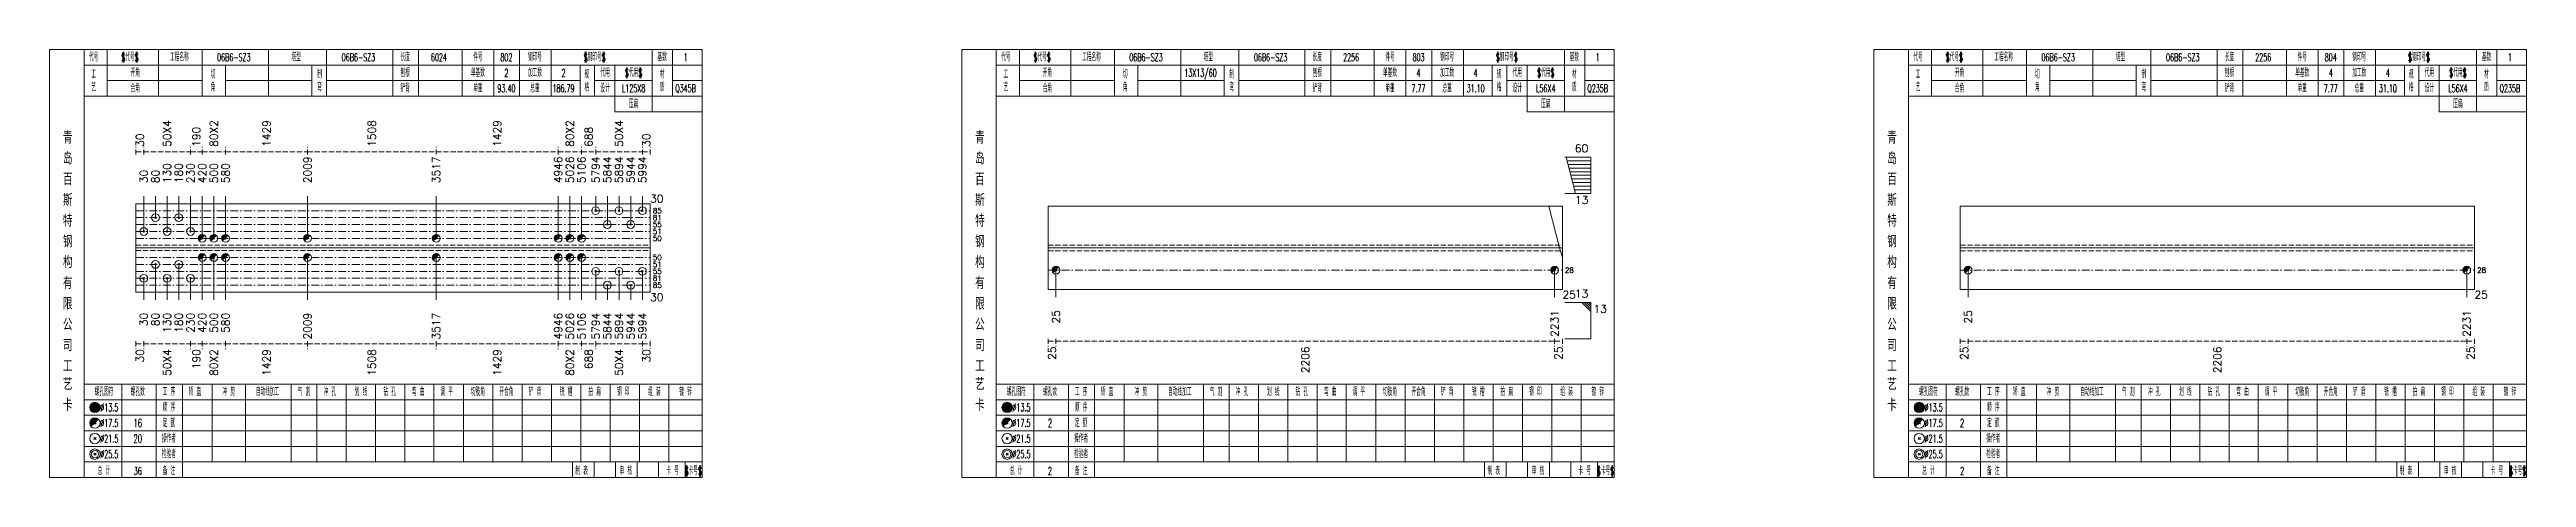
# Model space of a CAD drawing. Extents: x -533 to 8774, y 0 to 7979.
# Drawn here: x 1757 to 2711, y 2285 to 2450 of the extents above; entities that cross this region are included whole.
import ezdxf
from ezdxf.enums import TextEntityAlignment as Align

# ---------------------------------------------------------------- set-up
doc = ezdxf.new("R2010")
doc.units = 0
doc.header["$MEASUREMENT"] = 0
doc.linetypes.add('一点画线', pattern=[5.2, 3, -1, 0.2, -1])
doc.linetypes.add('虚线', pattern=[2.75, 2, -0.75])
doc.layers.get('0').update_dxf_attribs({"linetype": 'CONTINUOUS', "lineweight": 25})
for name, color, linetype, lineweight in [('1', 7, 'CONTINUOUS', 25), ('4', 7, 'CONTINUOUS', 25), ('5', 7, 'CONTINUOUS', 25)]:
    doc.layers.add(name, color=color, linetype=linetype, lineweight=lineweight)
doc.styles.get("Standard").update_dxf_attribs({"font": 'simplex.shx', "width": 0.7, "height": 3, "bigfont": 'gbhzfs.shx'})

# ---------------------------------------------------------------- blocks, each defined once
blk = doc.blocks.new('孔17.5')
at = {"layer": '5', "color": 7, "linetype": 'Continuous', "lineweight": 0}
for p, q in [((-0.2, -0.2), (0.2, 0.2)), ((-0.2, 0.2), (0.2, -0.2))]:
    blk.add_line(p, q, dxfattribs=at)
at = {"layer": '5', "color": 7, "linetype": 'Continuous', "lineweight": 13}
blk.add_circle((0, 0), 1, dxfattribs=at)
for radius in [0.9, 0.8, 0.7, 0.6, 0.5, 0.4, 0.3, 0.2, 0.1]:
    blk.add_arc((0, 0), radius, 45, 225, dxfattribs=at)
blk = doc.blocks.new('孔21.5')
at = {"layer": '5', "color": 7, "linetype": 'Continuous', "lineweight": 13}
for p, q in [((-0.2, -0.2), (0.2, 0.2)), ((0.2, -0.2), (-0.2, 0.2))]:
    blk.add_line(p, q, dxfattribs=at)
blk.add_circle((0, 0), 1, dxfattribs=at)

msp = doc.modelspace()

# ---------------------------------------------------------------- linework, layer by layer
at = {"color": 8, "linetype": '虚线', "lineweight": 9}
for p, q in [((1790.3, 2409.86), (1790.3, 2412.86)), ((1790.3, 2410.86), (1793.3, 2410.86)), ((1793.3, 2409.86), (1793.3, 2412.86)), ((1793.3, 2409.86), (1793.3, 2412.86)), ((1793.3, 2410.86), (1811.3, 2410.86)), ((1811.3, 2409.86), (1811.3, 2412.86)), ((1811.3, 2409.86), (1811.3, 2412.86)), ((1811.3, 2410.86), (1815.8, 2410.86)), ((1815.8, 2409.86), (1815.8, 2412.86)), ((1815.8, 2409.86), (1815.8, 2412.86)), ((1815.8, 2410.86), (1824.8, 2410.86)), ((1824.8, 2409.86), (1824.8, 2412.86)), ((1824.8, 2409.86), (1824.8, 2412.86)), ((1824.8, 2410.86), (1856.37, 2410.86)), ((1856.37, 2409.86), (1856.37, 2412.86)), ((1856.37, 2409.86), (1856.37, 2412.86)), ((1856.37, 2410.86), (1905.96, 2410.86)), ((1905.96, 2409.86), (1905.96, 2412.86)), ((1905.96, 2409.86), (1905.96, 2412.86)), ((1905.96, 2410.86), (1952.95, 2410.86)), ((1952.95, 2409.86), (1952.95, 2412.86)), ((1952.95, 2409.86), (1952.95, 2412.86)), ((1952.95, 2410.86), (1961.95, 2410.86)), ((1961.95, 2409.86), (1961.95, 2412.86)), ((1961.95, 2409.86), (1961.95, 2412.86)), ((1961.95, 2410.86), (1967.4, 2410.86)), ((1967.4, 2409.86), (1967.4, 2412.86)), ((1967.4, 2409.86), (1967.4, 2412.86)), ((1967.4, 2410.86), (1985.4, 2410.86)), ((1985.4, 2409.86), (1985.4, 2412.86)), ((1985.4, 2409.86), (1985.4, 2412.86)), ((1985.4, 2410.86), (1988.4, 2410.86)), ((1988.4, 2409.86), (1988.4, 2412.86)), ((1790.3, 2337.86), (1790.3, 2334.86)), ((1793.3, 2337.86), (1793.3, 2334.86)), ((1793.3, 2337.86), (1793.3, 2334.86)), ((1811.3, 2337.86), (1811.3, 2334.86)), ((1811.3, 2337.86), (1811.3, 2334.86)), ((1815.8, 2337.86), (1815.8, 2334.86)), ((1815.8, 2337.86), (1815.8, 2334.86)), ((1824.8, 2337.86), (1824.8, 2334.86)), ((1824.8, 2337.86), (1824.8, 2334.86)), ((1856.37, 2337.86), (1856.37, 2334.86)), ((1856.37, 2337.86), (1856.37, 2334.86)), ((1905.96, 2337.86), (1905.96, 2334.86)), ((1905.96, 2337.86), (1905.96, 2334.86)), ((1952.95, 2337.86), (1952.95, 2334.86)), ((1952.95, 2337.86), (1952.95, 2334.86)), ((1961.95, 2337.86), (1961.95, 2334.86)), ((1961.95, 2337.86), (1961.95, 2334.86)), ((1967.4, 2337.86), (1967.4, 2334.86)), ((1967.4, 2337.86), (1967.4, 2334.86)), ((1985.4, 2337.86), (1985.4, 2334.86)), ((1985.4, 2337.86), (1985.4, 2334.86)), ((1988.4, 2337.86), (1988.4, 2334.86)), ((2141.7, 2338.86), (2141.7, 2335.86)), ((2141.7, 2337.86), (2144.7, 2337.86)), ((2144.7, 2338.86), (2144.7, 2335.86)), ((2144.7, 2338.86), (2144.7, 2335.86)), ((2144.7, 2337.86), (2336.8, 2337.86)), ((2336.8, 2338.86), (2336.8, 2335.86)), ((2336.8, 2338.86), (2336.8, 2335.86)), ((2336.8, 2337.86), (2339.8, 2337.86)), ((2339.8, 2338.86), (2339.8, 2335.86)), ((2493.1, 2338.86), (2493.1, 2335.86)), ((2493.1, 2337.86), (2496.1, 2337.86)), ((2496.1, 2338.86), (2496.1, 2335.86)), ((2496.1, 2338.86), (2496.1, 2335.86)), ((2496.1, 2337.86), (2688.2, 2337.86)), ((2688.2, 2338.86), (2688.2, 2335.86)), ((2688.2, 2338.86), (2688.2, 2335.86)), ((2688.2, 2337.86), (2691.2, 2337.86)), ((2691.2, 2338.86), (2691.2, 2335.86)), ((1790.3, 2336.86), (1793.3, 2336.86)), ((1793.3, 2336.86), (1811.3, 2336.86)), ((1811.3, 2336.86), (1815.8, 2336.86)), ((1815.8, 2336.86), (1824.8, 2336.86)), ((1824.8, 2336.86), (1856.37, 2336.86)), ((1856.37, 2336.86), (1905.96, 2336.86)), ((1905.96, 2336.86), (1952.95, 2336.86)), ((1952.95, 2336.86), (1961.95, 2336.86)), ((1961.95, 2336.86), (1967.4, 2336.86)), ((1967.4, 2336.86), (1985.4, 2336.86)), ((1985.4, 2336.86), (1988.4, 2336.86))]:
    msp.add_line(p, q, dxfattribs=at)
at = {"color": 7, "linetype": 'Continuous', "lineweight": 13}
for p, q in [((2350.8, 2408.86), (2340.8, 2408.86)), ((2344.8, 2394.86), (2341.3, 2408.86)), ((2350.8, 2407.46), (2341.65, 2407.46)), ((2350.8, 2406.06), (2342, 2406.06)), ((2350.8, 2404.66), (2342.35, 2404.66)), ((2350.8, 2394.86), (2350.8, 2408.86)), ((2350.8, 2403.26), (2342.7, 2403.26)), ((2350.8, 2401.86), (2343.05, 2401.86)), ((2350.8, 2400.46), (2343.4, 2400.46)), ((2350.8, 2399.06), (2343.75, 2399.06)), ((2350.8, 2397.66), (2344.1, 2397.66)), ((2350.8, 2396.26), (2344.45, 2396.26)), ((1793.3, 2380.22), (1793.3, 2393.86)), ((1797.8, 2385.55), (1797.8, 2393.86)), ((1802.3, 2380.22), (1802.3, 2393.86)), ((1806.8, 2385.55), (1806.8, 2393.86)), ((1811.3, 2380.22), (1811.3, 2393.86)), ((1815.8, 2377.55), (1815.8, 2393.86)), ((1820.3, 2377.55), (1820.3, 2393.86)), ((1824.8, 2377.55), (1824.8, 2393.86)), ((1856.37, 2377.55), (1856.37, 2393.86)), ((1905.96, 2377.55), (1905.96, 2393.86)), ((1952.95, 2377.55), (1952.95, 2393.86)), ((1957.45, 2377.55), (1957.45, 2393.86)), ((1961.95, 2377.55), (1961.95, 2393.86)), ((1967.4, 2388.22), (1967.4, 2393.86)), ((1971.9, 2382.89), (1971.9, 2393.86)), ((1976.4, 2388.22), (1976.4, 2393.86)), ((1980.9, 2382.89), (1980.9, 2393.86)), ((1985.4, 2388.22), (1985.4, 2393.86)), ((2338.66, 2373.86), (2334.53, 2389.93)), ((2350.8, 2394.86), (2340.8, 2394.86)), ((1797.8, 2367.51), (1797.8, 2353.86)), ((1806.8, 2367.51), (1806.8, 2353.86)), ((1815.8, 2370.17), (1815.8, 2353.86)), ((1820.3, 2370.17), (1820.3, 2353.86)), ((1824.8, 2370.17), (1824.8, 2353.86)), ((1856.37, 2370.17), (1856.37, 2353.86)), ((1905.96, 2370.17), (1905.96, 2353.86)), ((1952.95, 2370.17), (1952.95, 2353.86)), ((1957.45, 2370.17), (1957.45, 2353.86)), ((1961.95, 2370.17), (1961.95, 2353.86)), ((2339.8, 2370.13), (2338.66, 2373.86)), ((1793.3, 2362.17), (1793.3, 2353.86)), ((1802.3, 2362.17), (1802.3, 2353.86)), ((1811.3, 2362.17), (1811.3, 2353.86)), ((1967.4, 2364.84), (1967.4, 2353.86)), ((1971.9, 2359.51), (1971.9, 2353.86)), ((1976.4, 2364.84), (1976.4, 2353.86)), ((1980.9, 2359.51), (1980.9, 2353.86)), ((1985.4, 2364.84), (1985.4, 2353.86)), ((2144.7, 2365.29), (2144.7, 2354.86)), ((2336.8, 2365.29), (2336.8, 2354.86)), ((2496.1, 2365.29), (2496.1, 2354.86)), ((2688.2, 2365.29), (2688.2, 2354.86)), ((2350.8, 2352.86), (2340.8, 2352.86)), ((2347.3, 2352.86), (2350.8, 2349.36)), ((2348.18, 2352.86), (2350.8, 2350.24)), ((2349.05, 2352.86), (2350.8, 2351.11)), ((2349.93, 2352.86), (2350.8, 2351.99)), ((2350.8, 2352.86), (2350.8, 2338.86)), ((2350.8, 2338.86), (2340.8, 2338.86))]:
    msp.add_line(p, q, dxfattribs=at)
at = {"color": 7, "linetype": 'Continuous', "lineweight": 18}
for p, q in [((1790.3, 2390.89), (1790.3, 2356.84)), ((1790.3, 2390.89), (1988.4, 2390.89)), ((1988.4, 2390.89), (1988.4, 2356.84)), ((2141.7, 2389.93), (2141.7, 2357.79)), ((2141.7, 2389.93), (2339.8, 2389.93)), ((2339.8, 2389.93), (2339.8, 2357.79)), ((2493.1, 2389.93), (2493.1, 2357.79)), ((2493.1, 2389.93), (2691.2, 2389.93)), ((2691.2, 2389.93), (2691.2, 2357.79)), ((1790.3, 2373.86), (1988.4, 2373.86)), ((2141.7, 2373.86), (2339.8, 2373.86)), ((2493.1, 2373.86), (2691.2, 2373.86))]:
    msp.add_line(p, q, dxfattribs=at)
at = {"color": 3, "linetype": '一点画线', "lineweight": 13}
for p, q in [((1790.3, 2388.22), (1988.4, 2388.22)), ((1790.3, 2385.55), (1988.4, 2385.55)), ((1790.3, 2382.89), (1988.4, 2382.89)), ((1790.3, 2380.22), (1988.4, 2380.22)), ((1790.3, 2377.55), (1988.4, 2377.55)), ((1790.3, 2370.17), (1988.4, 2370.17)), ((1790.3, 2367.51), (1988.4, 2367.51)), ((1790.3, 2364.84), (1988.4, 2364.84)), ((1790.3, 2362.17), (1988.4, 2362.17)), ((1790.3, 2359.51), (1988.4, 2359.51)), ((2141.7, 2365.29), (2339.8, 2365.29)), ((2493.1, 2365.29), (2691.2, 2365.29))]:
    msp.add_line(p, q, dxfattribs=at)
at = {"color": 1, "linetype": '虚线', "lineweight": 18}
for p, q in [((1790.3, 2374.89), (1988.4, 2374.89)), ((1790.3, 2372.84), (1988.4, 2372.84)), ((2141.7, 2374.93), (2339.8, 2374.93)), ((2141.7, 2372.79), (2339.8, 2372.79)), ((2493.1, 2374.93), (2691.2, 2374.93)), ((2493.1, 2372.79), (2691.2, 2372.79))]:
    msp.add_line(p, q, dxfattribs=at)
at = {"layer": '1', "color": 7, "linetype": 'Continuous', "lineweight": 18}
for p, q in [((2141.7, 2357.79), (2339.8, 2357.79)), ((2493.1, 2357.79), (2691.2, 2357.79)), ((1790.3, 2356.84), (1988.4, 2356.84))]:
    msp.add_line(p, q, dxfattribs=at)
at = {"layer": '4', "color": 1, "linetype": 'Continuous', "lineweight": 18}
for p, q in [((1770.3, 2285.36), (1770.3, 2450.36)), ((1770.3, 2444.36), (2008.4, 2444.36)), ((1779.2, 2432.36), (1779.2, 2450.36)), ((1799, 2432.36), (1799, 2450.36)), ((1815.8, 2432.36), (1815.8, 2450.36)), ((1824.8, 2432.36), (1824.8, 2444.36)), ((1841.4, 2432.36), (1841.4, 2450.36)), ((1858.1, 2432.36), (1858.1, 2444.36)), ((1863.7, 2432.36), (1863.7, 2450.36)), ((1889.2, 2432.36), (1889.2, 2450.36)), ((1899.2, 2432.36), (1899.2, 2450.36)), ((1915.9, 2432.36), (1915.9, 2450.36)), ((1928.1, 2432.36), (1928.1, 2450.36)), ((1938.1, 2432.36), (1938.1, 2450.36)), ((1950.3, 2432.36), (1950.3, 2450.36)), ((1961.4, 2432.36), (1961.4, 2444.36)), ((1967, 2432.36), (1967, 2444.36)), ((1974.8, 2426.36), (1974.8, 2444.36)), ((1989.2, 2426.36), (1989.2, 2450.36)), ((1997, 2432.36), (1997, 2450.36)), ((2121.7, 2285.36), (2121.7, 2450.36)), ((2121.7, 2444.36), (2359.8, 2444.36)), ((2130.6, 2432.36), (2130.6, 2450.36)), ((2150.4, 2432.36), (2150.4, 2450.36)), ((2167.2, 2432.36), (2167.2, 2450.36)), ((2176.2, 2432.36), (2176.2, 2444.36)), ((2192.8, 2432.36), (2192.8, 2450.36)), ((2209.5, 2432.36), (2209.5, 2444.36)), ((2215.1, 2432.36), (2215.1, 2450.36)), ((2240.6, 2432.36), (2240.6, 2450.36)), ((2250.6, 2432.36), (2250.6, 2450.36)), ((2267.3, 2432.36), (2267.3, 2450.36)), ((2279.5, 2432.36), (2279.5, 2450.36)), ((2289.5, 2432.36), (2289.5, 2450.36)), ((2301.7, 2432.36), (2301.7, 2450.36)), ((2312.8, 2432.36), (2312.8, 2444.36)), ((2318.4, 2432.36), (2318.4, 2444.36)), ((2326.2, 2426.36), (2326.2, 2444.36)), ((2340.6, 2426.36), (2340.6, 2450.36)), ((2348.4, 2432.36), (2348.4, 2450.36)), ((2473.1, 2285.36), (2473.1, 2450.36)), ((2473.1, 2444.36), (2711.2, 2444.36)), ((2482, 2432.36), (2482, 2450.36)), ((2501.8, 2432.36), (2501.8, 2450.36)), ((2518.6, 2432.36), (2518.6, 2450.36)), ((2527.6, 2432.36), (2527.6, 2444.36)), ((2544.2, 2432.36), (2544.2, 2450.36)), ((2560.9, 2432.36), (2560.9, 2444.36)), ((2566.5, 2432.36), (2566.5, 2450.36)), ((2592, 2432.36), (2592, 2450.36)), ((2602, 2432.36), (2602, 2450.36)), ((2618.7, 2432.36), (2618.7, 2450.36)), ((2630.9, 2432.36), (2630.9, 2450.36)), ((2640.9, 2432.36), (2640.9, 2450.36)), ((2653.1, 2432.36), (2653.1, 2450.36)), ((2664.2, 2432.36), (2664.2, 2444.36)), ((2669.8, 2432.36), (2669.8, 2444.36)), ((2677.6, 2426.36), (2677.6, 2444.36)), ((2692, 2426.36), (2692, 2450.36)), ((2699.8, 2432.36), (2699.8, 2450.36)), ((1779.2, 2438.36), (1815.8, 2438.36)), ((1824.8, 2438.36), (1858.1, 2438.36)), ((1863.7, 2438.36), (1961.4, 2438.36)), ((1967, 2438.36), (1989.2, 2438.36)), ((1997, 2438.36), (2008.4, 2438.36)), ((2130.6, 2438.36), (2167.2, 2438.36)), ((2176.2, 2438.36), (2209.5, 2438.36)), ((2215.1, 2438.36), (2312.8, 2438.36)), ((2318.4, 2438.36), (2340.6, 2438.36)), ((2348.4, 2438.36), (2359.8, 2438.36)), ((2482, 2438.36), (2518.6, 2438.36)), ((2527.6, 2438.36), (2560.9, 2438.36)), ((2566.5, 2438.36), (2664.2, 2438.36)), ((2669.8, 2438.36), (2692, 2438.36)), ((2699.8, 2438.36), (2711.2, 2438.36)), ((1770.3, 2432.36), (2008.4, 2432.36)), ((1974.8, 2426.36), (2008.4, 2426.36)), ((2121.7, 2432.36), (2359.8, 2432.36)), ((2326.2, 2426.36), (2359.8, 2426.36)), ((2473.1, 2432.36), (2711.2, 2432.36)), ((2677.6, 2426.36), (2711.2, 2426.36)), ((1770.3, 2321.36), (2008.4, 2321.36)), ((1784.8, 2285.36), (1784.8, 2321.36)), ((1798.1, 2285.36), (1798.1, 2321.36)), ((1808.2, 2285.36), (1808.2, 2321.36)), ((1819.6, 2291.36), (1819.6, 2321.36)), ((1832.5, 2291.36), (1832.5, 2321.36)), ((1850.1, 2291.36), (1850.1, 2321.36)), ((1860, 2291.36), (1860, 2321.36)), ((1871.3, 2291.36), (1871.3, 2321.36)), ((1882.6, 2291.36), (1882.6, 2321.36)), ((1893.9, 2291.36), (1893.9, 2321.36)), ((1905.1, 2291.36), (1905.1, 2321.36)), ((1916.5, 2291.36), (1916.5, 2321.36)), ((1927.8, 2291.36), (1927.8, 2321.36)), ((1939.1, 2291.36), (1939.1, 2321.36)), ((1950.4, 2291.36), (1950.4, 2321.36)), ((1961.7, 2291.36), (1961.7, 2321.36)), ((1973, 2291.36), (1973, 2321.36)), ((1984.3, 2291.36), (1984.3, 2321.36)), ((1995.6, 2291.36), (1995.6, 2321.36)), ((2121.7, 2321.36), (2359.8, 2321.36)), ((2136.2, 2285.36), (2136.2, 2321.36)), ((2149.5, 2285.36), (2149.5, 2321.36)), ((2159.6, 2285.36), (2159.6, 2321.36)), ((2171, 2291.36), (2171, 2321.36)), ((2183.9, 2291.36), (2183.9, 2321.36)), ((2201.5, 2291.36), (2201.5, 2321.36)), ((2211.4, 2291.36), (2211.4, 2321.36)), ((2222.7, 2291.36), (2222.7, 2321.36)), ((2234, 2291.36), (2234, 2321.36)), ((2245.3, 2291.36), (2245.3, 2321.36)), ((2256.5, 2291.36), (2256.5, 2321.36)), ((2267.9, 2291.36), (2267.9, 2321.36)), ((2279.2, 2291.36), (2279.2, 2321.36)), ((2290.5, 2291.36), (2290.5, 2321.36)), ((2301.8, 2291.36), (2301.8, 2321.36)), ((2313.1, 2291.36), (2313.1, 2321.36)), ((2324.4, 2291.36), (2324.4, 2321.36)), ((2335.7, 2291.36), (2335.7, 2321.36)), ((2347, 2291.36), (2347, 2321.36)), ((2473.1, 2321.36), (2711.2, 2321.36)), ((2487.6, 2285.36), (2487.6, 2321.36)), ((2500.9, 2285.36), (2500.9, 2321.36)), ((2511, 2285.36), (2511, 2321.36)), ((2522.4, 2291.36), (2522.4, 2321.36)), ((2535.3, 2291.36), (2535.3, 2321.36)), ((2552.9, 2291.36), (2552.9, 2321.36)), ((2562.8, 2291.36), (2562.8, 2321.36)), ((2574.1, 2291.36), (2574.1, 2321.36)), ((2585.4, 2291.36), (2585.4, 2321.36)), ((2596.7, 2291.36), (2596.7, 2321.36)), ((2607.9, 2291.36), (2607.9, 2321.36)), ((2619.3, 2291.36), (2619.3, 2321.36)), ((2630.6, 2291.36), (2630.6, 2321.36)), ((2641.9, 2291.36), (2641.9, 2321.36)), ((2653.2, 2291.36), (2653.2, 2321.36)), ((2664.5, 2291.36), (2664.5, 2321.36)), ((2675.8, 2291.36), (2675.8, 2321.36)), ((2687.1, 2291.36), (2687.1, 2321.36)), ((2698.4, 2291.36), (2698.4, 2321.36)), ((1770.3, 2315.36), (2008.4, 2315.36)), ((1770.3, 2309.36), (2008.4, 2309.36)), ((2121.7, 2315.36), (2359.8, 2315.36)), ((2121.7, 2309.36), (2359.8, 2309.36)), ((2473.1, 2315.36), (2711.2, 2315.36)), ((2473.1, 2309.36), (2711.2, 2309.36)), ((1770.3, 2303.36), (2008.4, 2303.36)), ((2121.7, 2303.36), (2359.8, 2303.36)), ((2473.1, 2303.36), (2711.2, 2303.36)), ((1770.3, 2297.36), (2008.4, 2297.36)), ((1770.3, 2291.36), (2008.4, 2291.36)), ((1958.4, 2285.36), (1958.4, 2291.36)), ((1966.8, 2285.36), (1966.8, 2291.36)), ((1975, 2285.36), (1975, 2291.36)), ((1983.4, 2285.36), (1983.4, 2291.36)), ((1991.6, 2285.36), (1991.6, 2291.36)), ((2001.9, 2285.36), (2001.9, 2291.36)), ((2121.7, 2297.36), (2359.8, 2297.36)), ((2121.7, 2291.36), (2359.8, 2291.36)), ((2309.8, 2285.36), (2309.8, 2291.36)), ((2318.2, 2285.36), (2318.2, 2291.36)), ((2326.4, 2285.36), (2326.4, 2291.36)), ((2334.8, 2285.36), (2334.8, 2291.36)), ((2343, 2285.36), (2343, 2291.36)), ((2353.3, 2285.36), (2353.3, 2291.36)), ((2473.1, 2297.36), (2711.2, 2297.36)), ((2473.1, 2291.36), (2711.2, 2291.36)), ((2661.2, 2285.36), (2661.2, 2291.36)), ((2669.6, 2285.36), (2669.6, 2291.36)), ((2677.8, 2285.36), (2677.8, 2291.36)), ((2686.2, 2285.36), (2686.2, 2291.36)), ((2694.4, 2285.36), (2694.4, 2291.36)), ((2704.7, 2285.36), (2704.7, 2291.36))]:
    msp.add_line(p, q, dxfattribs=at)
at = {"layer": '4', "color": 7, "linetype": 'Continuous', "lineweight": 13}
for p, q in [((1774.3, 2312.16), (1774.7, 2312.56)), ((1774.7, 2312.16), (1774.3, 2312.56)), ((2125.7, 2312.16), (2126.1, 2312.56)), ((2126.1, 2312.16), (2125.7, 2312.56)), ((2477.1, 2312.16), (2477.5, 2312.56)), ((2477.5, 2312.16), (2477.1, 2312.56)), ((1774.1, 2299.96), (1774.9, 2300.76)), ((1774.9, 2299.96), (1774.1, 2300.76)), ((2125.5, 2299.96), (2126.3, 2300.76)), ((2126.3, 2299.96), (2125.5, 2300.76)), ((2476.9, 2299.96), (2477.7, 2300.76)), ((2477.7, 2299.96), (2476.9, 2300.76)), ((1774.1, 2293.96), (1774.9, 2294.76)), ((1774.9, 2293.96), (1774.1, 2294.76)), ((2125.5, 2293.96), (2126.3, 2294.76)), ((2126.3, 2293.96), (2125.5, 2294.76)), ((2476.9, 2293.96), (2477.7, 2294.76)), ((2477.7, 2293.96), (2476.9, 2294.76))]:
    msp.add_line(p, q, dxfattribs=at)
at = {"layer": '4', "color": 7, "linetype": 'Continuous', "lineweight": 0}
for p, q in [((1774.1, 2305.96), (1774.9, 2306.76)), ((1774.1, 2306.76), (1774.9, 2305.96)), ((2125.5, 2305.96), (2126.3, 2306.76)), ((2125.5, 2306.76), (2126.3, 2305.96)), ((2476.9, 2305.96), (2477.7, 2306.76)), ((2476.9, 2306.76), (2477.7, 2305.96))]:
    msp.add_line(p, q, dxfattribs=at)
at = {"layer": '4', "color": 1, "linetype": 'Continuous', "lineweight": 18}
for points in [[(1757, 2450.36), (1757, 2285.36), (2008.4, 2285.36), (2008.4, 2450.36)], [(2108.4, 2450.36), (2108.4, 2285.36), (2359.8, 2285.36), (2359.8, 2450.36)], [(2459.8, 2450.36), (2459.8, 2285.36), (2711.2, 2285.36), (2711.2, 2450.36)]]:
    msp.add_lwpolyline(points, close=True, dxfattribs=at)
at = {"layer": '4', "color": 7, "linetype": 'Continuous', "lineweight": 13}
for centre, radius in [((1774.5, 2312.36), 2), ((1774.5, 2312.36), 1.8), ((1774.5, 2312.36), 1.6), ((1774.5, 2312.36), 1.4), ((1774.5, 2312.36), 1.2), ((1774.5, 2312.36), 1), ((1774.5, 2312.36), 0.8), ((1774.5, 2312.36), 0.6), ((1774.5, 2312.36), 0.4), ((1774.5, 2312.36), 0.2), ((2125.9, 2312.36), 2), ((2125.9, 2312.36), 1.8), ((2125.9, 2312.36), 1.6), ((2125.9, 2312.36), 1.4), ((2125.9, 2312.36), 1.2), ((2125.9, 2312.36), 1), ((2125.9, 2312.36), 0.8), ((2125.9, 2312.36), 0.6), ((2125.9, 2312.36), 0.4), ((2125.9, 2312.36), 0.2), ((2477.3, 2312.36), 2), ((2477.3, 2312.36), 1.8), ((2477.3, 2312.36), 1.6), ((2477.3, 2312.36), 1.4), ((2477.3, 2312.36), 1.2), ((2477.3, 2312.36), 1), ((2477.3, 2312.36), 0.8), ((2477.3, 2312.36), 0.6), ((2477.3, 2312.36), 0.4), ((2477.3, 2312.36), 0.2), ((1774.5, 2306.36), 2), ((1774.5, 2300.36), 2), ((2125.9, 2306.36), 2), ((2125.9, 2300.36), 2), ((2477.3, 2306.36), 2), ((2477.3, 2300.36), 2), ((1774.5, 2294.36), 2), ((1774.5, 2294.36), 1.4), ((2125.9, 2294.36), 2), ((2125.9, 2294.36), 1.4), ((2477.3, 2294.36), 2), ((2477.3, 2294.36), 1.4)]:
    msp.add_circle(centre, radius, dxfattribs=at)
for centre, radius in [((1774.5, 2306.36), 1.8), ((1774.5, 2306.36), 1.6), ((1774.5, 2306.36), 1.4), ((1774.5, 2306.36), 1.2), ((1774.5, 2306.36), 1), ((1774.5, 2306.36), 0.8), ((1774.5, 2306.36), 0.6), ((1774.5, 2306.36), 0.4), ((1774.5, 2306.36), 0.2), ((2125.9, 2306.36), 1.8), ((2125.9, 2306.36), 1.6), ((2125.9, 2306.36), 1.4), ((2125.9, 2306.36), 1.2), ((2125.9, 2306.36), 1), ((2125.9, 2306.36), 0.8), ((2125.9, 2306.36), 0.6), ((2125.9, 2306.36), 0.4), ((2125.9, 2306.36), 0.2), ((2477.3, 2306.36), 1.8), ((2477.3, 2306.36), 1.6), ((2477.3, 2306.36), 1.4), ((2477.3, 2306.36), 1.2), ((2477.3, 2306.36), 1), ((2477.3, 2306.36), 0.8), ((2477.3, 2306.36), 0.6), ((2477.3, 2306.36), 0.4), ((2477.3, 2306.36), 0.2)]:
    msp.add_arc(centre, radius, 45, 225, dxfattribs=at)

# ---------------------------------------------------------------- block references
at = {"color": 7, "linetype": 'Continuous', "lineweight": 13, "xscale": 1.5, "yscale": 1.5, "zscale": 1.5}
for name, p in [('孔21.5', (1797.8, 2385.55)), ('孔21.5', (1806.8, 2385.55)), ('孔21.5', (1967.4, 2388.22)), ('孔21.5', (1976.4, 2388.22)), ('孔21.5', (1985.4, 2388.22)), ('孔21.5', (1793.3, 2380.22)), ('孔21.5', (1802.3, 2380.22)), ('孔21.5', (1811.3, 2380.22)), ('孔17.5', (1815.8, 2377.55)), ('孔17.5', (1820.3, 2377.55)), ('孔17.5', (1824.8, 2377.55)), ('孔17.5', (1856.37, 2377.55)), ('孔17.5', (1905.96, 2377.55)), ('孔17.5', (1952.95, 2377.55)), ('孔17.5', (1957.45, 2377.55)), ('孔17.5', (1961.95, 2377.55)), ('孔21.5', (1971.9, 2382.89)), ('孔21.5', (1980.9, 2382.89))]:
    msp.add_blockref(name, p, dxfattribs=at)
at = {"layer": '1', "color": 7, "linetype": 'Continuous', "lineweight": 13, "xscale": 1.5, "yscale": 1.5, "zscale": 1.5}
for name, p in [('孔21.5', (1797.8, 2367.51)), ('孔21.5', (1806.8, 2367.51)), ('孔17.5', (1815.8, 2370.17)), ('孔17.5', (1820.3, 2370.17)), ('孔17.5', (1824.8, 2370.17)), ('孔17.5', (1856.37, 2370.17)), ('孔17.5', (1905.96, 2370.17)), ('孔17.5', (1952.95, 2370.17)), ('孔17.5', (1957.45, 2370.17)), ('孔17.5', (1961.95, 2370.17)), ('孔17.5', (2144.7, 2365.29)), ('孔17.5', (2336.8, 2365.29)), ('孔17.5', (2496.1, 2365.29)), ('孔17.5', (2688.2, 2365.29)), ('孔21.5', (1793.3, 2362.17)), ('孔21.5', (1802.3, 2362.17)), ('孔21.5', (1811.3, 2362.17)), ('孔21.5', (1967.4, 2364.84)), ('孔21.5', (1971.9, 2359.51)), ('孔21.5', (1976.4, 2364.84)), ('孔21.5', (1980.9, 2359.51)), ('孔21.5', (1985.4, 2364.84))]:
    msp.add_blockref(name, p, dxfattribs=at)

# ---------------------------------------------------------------- texts
at = {"color": 8, "linetype": 'Continuous', "lineweight": 9}
for s, p in [('30', (1791.8, 2412.86)), ('50X4', (1802.3, 2412.86)), ('190', (1813.55, 2412.86)), ('80X2', (1820.3, 2412.86)), ('1429', (1840.58, 2412.86)), ('1508', (1881.16, 2412.86)), ('1429', (1929.45, 2412.86)), ('80X2', (1957.45, 2412.86)), ('688', (1964.67, 2412.86)), ('50X4', (1976.4, 2412.86)), ('30', (1986.9, 2412.86))]:
    msp.add_text(s, height=3, rotation=90, dxfattribs=at).set_placement(p, align=Align.MIDDLE_LEFT)
at = {"color": 7, "linetype": 'Continuous', "lineweight": 13}
for s, p in [('130', (1802.3, 2398.86)), ('180', (1806.8, 2398.86)), ('230', (1811.3, 2398.86)), ('420', (1815.8, 2398.86)), ('500', (1820.3, 2398.86)), ('580', (1824.8, 2398.86)), ('2009', (1856.37, 2398.86)), ('3517', (1905.96, 2398.86)), ('4946', (1952.95, 2398.86)), ('5026', (1957.45, 2398.86)), ('5106', (1961.95, 2398.86)), ('5794', (1967.4, 2398.86)), ('5844', (1971.9, 2398.86)), ('5894', (1976.4, 2398.86)), ('5944', (1980.9, 2398.86)), ('5994', (1985.4, 2398.86)), ('30', (1793.3, 2398.86)), ('80', (1797.8, 2398.86))]:
    msp.add_text(s, height=3, rotation=90, dxfattribs=at).set_placement(p, align=Align.MIDDLE_LEFT)
for s, p in [('60', (2349.8, 2409.86)), ('13', (2349.8, 2353.86))]:
    msp.add_text(s, height=3, dxfattribs=at).set_placement(p, align=Align.BOTTOM_RIGHT)
for s, height, p in [('30', 3, (1988.4, 2392.86)), ('85', 2, (1989.4, 2388.22)), ('81', 2, (1989.4, 2385.55)), ('55', 2, (1989.4, 2382.89)), ('51', 2, (1989.4, 2380.22)), ('50', 2, (1989.4, 2377.55)), ('50', 2, (1989.4, 2370.17)), ('51', 2, (1989.4, 2367.51)), ('55', 2, (1989.4, 2364.84)), ('81', 2, (1989.4, 2362.17)), ('85', 2, (1989.4, 2359.51)), ('28', 2, (2340.8, 2365.29)), ('28', 2, (2692.2, 2365.29))]:
    msp.add_text(s, height=height, dxfattribs=at).set_placement(p, align=Align.MIDDLE_LEFT)
msp.add_text('13', height=3, dxfattribs=at).set_placement((2349.8, 2393.86), align=Align.TOP_RIGHT)
msp.add_text('13', height=3, dxfattribs=at).set_placement((2351.8, 2351.86), align=Align.TOP_LEFT)
at = {"color": 8, "linetype": 'Continuous', "lineweight": 9}
for s, p in [('30', (1791.8, 2334.86)), ('50X4', (1802.3, 2334.86)), ('190', (1813.55, 2334.86)), ('80X2', (1820.3, 2334.86)), ('1429', (1840.58, 2334.86)), ('1508', (1881.16, 2334.86)), ('1429', (1929.45, 2334.86)), ('80X2', (1957.45, 2334.86)), ('688', (1964.67, 2334.86)), ('50X4', (1976.4, 2334.86)), ('30', (1986.9, 2334.86)), ('25', (2143.2, 2335.86)), ('2206', (2240.75, 2335.86)), ('25', (2338.3, 2335.86)), ('25', (2494.6, 2335.86)), ('2206', (2592.15, 2335.86)), ('25', (2689.7, 2335.86))]:
    msp.add_text(s, height=3, rotation=90, dxfattribs=at).set_placement(p, align=Align.MIDDLE_RIGHT)
at = {"layer": '1', "color": 7, "linetype": 'Continuous', "lineweight": 13}
for s, p in [('25', (2339.8, 2355.86)), ('25', (2691.2, 2355.86)), ('30', (1988.4, 2354.86))]:
    msp.add_text(s, height=3, dxfattribs=at).set_placement(p, align=Align.MIDDLE_LEFT)
for s, p in [('30', (1793.3, 2348.86)), ('80', (1797.8, 2348.86)), ('130', (1802.3, 2348.86)), ('180', (1806.8, 2348.86)), ('230', (1811.3, 2348.86)), ('420', (1815.8, 2348.86)), ('500', (1820.3, 2348.86)), ('580', (1824.8, 2348.86)), ('2009', (1856.37, 2348.86)), ('3517', (1905.96, 2348.86)), ('4946', (1952.95, 2348.86)), ('5026', (1957.45, 2348.86)), ('5106', (1961.95, 2348.86)), ('5794', (1967.4, 2348.86)), ('5844', (1971.9, 2348.86)), ('5894', (1976.4, 2348.86)), ('5944', (1980.9, 2348.86)), ('5994', (1985.4, 2348.86)), ('25', (2144.7, 2349.86)), ('2231', (2336.8, 2349.86)), ('25', (2496.1, 2349.86)), ('2231', (2688.2, 2349.86))]:
    msp.add_text(s, height=3, rotation=90, dxfattribs=at).set_placement(p, align=Align.MIDDLE_RIGHT)
at = {"layer": '4', "color": 1, "linetype": 'Continuous', "lineweight": 13}
for s, height, width, p in [('代号', 3, 0.6, (1774, 2447.36)), ('$代号$', 3, 0.6, (1788, 2447.36)), ('开角', 3, 0.6, (1790, 2441.36)), ('工程名称', 3, 0.6, (1807, 2447.36)), ('06B6-SZ3', 3, 0.6, (1828, 2447.36)), ('塔型', 3, 0.6, (1852, 2447.36)), ('06B6-SZ3', 3, 0.6, (1876, 2447.36)), ('刨根', 3, 0.6, (1894, 2441.36)), ('长度', 3, 0.6, (1894, 2447.36)), ('6024', 3, 0.6, (1907, 2447.36)), ('单基数', 3, 0.6, (1922, 2441.36)), ('件号', 3, 0.6, (1922, 2447.36)), ('802', 3, 0.6, (1933, 2447.36)), ('2', 3, 0.6, (1933, 2441.36)), ('加工数', 3, 0.6, (1944, 2441.36)), ('钢印号', 3, 0.6, (1944, 2447.36)), ('2', 3, 0.6, (1955, 2441.36)), ('$钢印号$', 3, 0.6, (1967, 2447.36)), ('代用', 3, 0.6, (1971, 2441.36)), ('$代用$', 3, 0.6, (1982, 2441.36)), ('基数', 3, 0.6, (1993, 2447.36)), ('1', 3, 0.6, (2002, 2447.36)), ('代号', 3, 0.6, (2125.4, 2447.36)), ('$代号$', 3, 0.6, (2139.4, 2447.36)), ('开角', 3, 0.6, (2141.4, 2441.36)), ('工程名称', 3, 0.6, (2158.4, 2447.36)), ('06B6-SZ3', 3, 0.6, (2179.4, 2447.36)), ('13X13/60', 3, 0.6, (2200.4, 2441.36)), ('塔型', 3, 0.6, (2203.4, 2447.36)), ('06B6-SZ3', 3, 0.6, (2227.4, 2447.36)), ('刨根', 3, 0.6, (2245.4, 2441.36)), ('长度', 3, 0.6, (2245.4, 2447.36)), ('2256', 3, 0.6, (2258.4, 2447.36)), ('单基数', 3, 0.6, (2273.4, 2441.36)), ('件号', 3, 0.6, (2273.4, 2447.36)), ('803', 3, 0.6, (2284.4, 2447.36)), ('4', 3, 0.6, (2284.4, 2441.36)), ('加工数', 3, 0.6, (2295.4, 2441.36)), ('钢印号', 3, 0.6, (2295.4, 2447.36)), ('4', 3, 0.6, (2306.4, 2441.36)), ('$钢印号$', 3, 0.6, (2318.4, 2447.36)), ('代用', 3, 0.6, (2322.4, 2441.36)), ('$代用$', 3, 0.6, (2333.4, 2441.36)), ('基数', 3, 0.6, (2344.4, 2447.36)), ('1', 3, 0.6, (2353.4, 2447.36)), ('代号', 3, 0.6, (2476.8, 2447.36)), ('$代号$', 3, 0.6, (2490.8, 2447.36)), ('开角', 3, 0.6, (2492.8, 2441.36)), ('工程名称', 3, 0.6, (2509.8, 2447.36)), ('06B6-SZ3', 3, 0.6, (2530.8, 2447.36)), ('塔型', 3, 0.6, (2554.8, 2447.36)), ('06B6-SZ3', 3, 0.6, (2578.8, 2447.36)), ('刨根', 3, 0.6, (2596.8, 2441.36)), ('长度', 3, 0.6, (2596.8, 2447.36)), ('2256', 3, 0.6, (2609.8, 2447.36)), ('单基数', 3, 0.6, (2624.8, 2441.36)), ('件号', 3, 0.6, (2624.8, 2447.36)), ('804', 3, 0.6, (2635.8, 2447.36)), ('4', 3, 0.6, (2635.8, 2441.36)), ('加工数', 3, 0.6, (2646.8, 2441.36)), ('钢印号', 3, 0.6, (2646.8, 2447.36)), ('4', 3, 0.6, (2657.8, 2441.36)), ('$钢印号$', 3, 0.6, (2669.8, 2447.36)), ('代用', 3, 0.6, (2673.8, 2441.36)), ('$代用$', 3, 0.6, (2684.8, 2441.36)), ('基数', 3, 0.6, (2695.8, 2447.36)), ('1', 3, 0.6, (2704.8, 2447.36)), ('工', 3, 0.6, (1774, 2440.76)), ('艺', 3, 0.6, (1774, 2435.76)), ('合角', 3, 0.6, (1790, 2435.36)), ('切', 3, 0.6, (1820, 2440.76)), ('角', 3, 0.6, (1820, 2435.76)), ('制', 3, 0.6, (1861, 2440.76)), ('弯', 3, 0.6, (1861, 2435.76)), ('铲背', 3, 0.6, (1894, 2435.36)), ('单重', 3, 0.6, (1922, 2435.36)), ('93.40', 3, 0.6, (1933, 2435.36)), ('总重', 3, 0.6, (1944, 2435.36)), ('186.79', 3, 0.6, (1955, 2435.36)), ('格', 3, 0.6, (1964, 2435.76)), ('规', 3, 0.6, (1964, 2440.76)), ('设计', 3, 0.6, (1971, 2435.36)), ('L125X8', 3, 0.6, (1982, 2435.36)), ('材', 3, 0.6, (1993, 2440.76)), ('质', 3, 0.6, (1993, 2435.76)), ('Q345B', 3, 0.6, (2002, 2435.36)), ('工', 3, 0.6, (2125.4, 2440.76)), ('艺', 3, 0.6, (2125.4, 2435.76)), ('合角', 3, 0.6, (2141.4, 2435.36)), ('切', 3, 0.6, (2171.4, 2440.76)), ('角', 3, 0.6, (2171.4, 2435.76)), ('制', 3, 0.6, (2212.4, 2440.76)), ('弯', 3, 0.6, (2212.4, 2435.76)), ('铲背', 3, 0.6, (2245.4, 2435.36)), ('单重', 3, 0.6, (2273.4, 2435.36)), ('7.77', 3, 0.6, (2284.4, 2435.36)), ('总重', 3, 0.6, (2295.4, 2435.36)), ('31.10', 3, 0.6, (2306.4, 2435.36)), ('格', 3, 0.6, (2315.4, 2435.76)), ('规', 3, 0.6, (2315.4, 2440.76)), ('设计', 3, 0.6, (2322.4, 2435.36)), ('L56X4', 3, 0.6, (2333.4, 2435.36)), ('材', 3, 0.6, (2344.4, 2440.76)), ('质', 3, 0.6, (2344.4, 2435.76)), ('Q235B', 3, 0.6, (2353.4, 2435.36)), ('工', 3, 0.6, (2476.8, 2440.76)), ('艺', 3, 0.6, (2476.8, 2435.76)), ('合角', 3, 0.6, (2492.8, 2435.36)), ('切', 3, 0.6, (2522.8, 2440.76)), ('角', 3, 0.6, (2522.8, 2435.76)), ('制', 3, 0.6, (2563.8, 2440.76)), ('弯', 3, 0.6, (2563.8, 2435.76)), ('铲背', 3, 0.6, (2596.8, 2435.36)), ('单重', 3, 0.6, (2624.8, 2435.36)), ('7.77', 3, 0.6, (2635.8, 2435.36)), ('总重', 3, 0.6, (2646.8, 2435.36)), ('31.10', 3, 0.6, (2657.8, 2435.36)), ('格', 3, 0.6, (2666.8, 2435.76)), ('规', 3, 0.6, (2666.8, 2440.76)), ('设计', 3, 0.6, (2673.8, 2435.36)), ('L56X4', 3, 0.6, (2684.8, 2435.36)), ('材', 3, 0.6, (2695.8, 2440.76)), ('质', 3, 0.6, (2695.8, 2435.76)), ('Q235B', 3, 0.6, (2704.8, 2435.36)), ('压扁', 3, 0.6, (1982, 2429.36)), ('压扁', 3, 0.6, (2333.4, 2429.36)), ('压扁', 3, 0.6, (2684.8, 2429.36)), ('青', 4.6, 0.8, (1764, 2416.36)), ('青', 4.6, 0.8, (2115.4, 2416.36)), ('青', 4.6, 0.8, (2466.8, 2416.36)), ('岛', 4.6, 0.8, (1764, 2408.36)), ('岛', 4.6, 0.8, (2115.4, 2408.36)), ('岛', 4.6, 0.8, (2466.8, 2408.36)), ('斯', 4.6, 0.8, (1764, 2392.36)), ('百', 4.6, 0.8, (1764, 2400.36)), ('斯', 4.6, 0.8, (2115.4, 2392.36)), ('百', 4.6, 0.8, (2115.4, 2400.36)), ('斯', 4.6, 0.8, (2466.8, 2392.36)), ('百', 4.6, 0.8, (2466.8, 2400.36)), ('特', 4.6, 0.8, (1764, 2384.36)), ('特', 4.6, 0.8, (2115.4, 2384.36)), ('特', 4.6, 0.8, (2466.8, 2384.36)), ('钢', 4.6, 0.8, (1764, 2376.36)), ('钢', 4.6, 0.8, (2115.4, 2376.36)), ('钢', 4.6, 0.8, (2466.8, 2376.36)), ('构', 4.6, 0.8, (1764, 2368.36)), ('构', 4.6, 0.8, (2115.4, 2368.36)), ('构', 4.6, 0.8, (2466.8, 2368.36)), ('有', 4.6, 0.8, (1764, 2360.36)), ('有', 4.6, 0.8, (2115.4, 2360.36)), ('有', 4.6, 0.8, (2466.8, 2360.36)), ('限', 4.6, 0.8, (1764, 2352.36)), ('限', 4.6, 0.8, (2115.4, 2352.36)), ('限', 4.6, 0.8, (2466.8, 2352.36)), ('公', 4.6, 0.8, (1764, 2344.36)), ('司', 4.6, 0.8, (1764, 2336.36)), ('公', 4.6, 0.8, (2115.4, 2344.36)), ('司', 4.6, 0.8, (2115.4, 2336.36)), ('公', 4.6, 0.8, (2466.8, 2344.36)), ('司', 4.6, 0.8, (2466.8, 2336.36)), ('工', 4.6, 0.8, (1764, 2328.36)), ('工', 4.6, 0.8, (2115.4, 2328.36)), ('工', 4.6, 0.8, (2466.8, 2328.36)), ('艺', 4.6, 0.8, (1764, 2321.36)), ('螺孔图符', 3, 0.6, (1778, 2318.36)), ('螺孔数', 3, 0.6, (1791, 2318.36)), ('工 序', 3, 0.6, (1803, 2318.36)), ('矫 直', 3, 0.6, (1813, 2318.36)), ('冲 剪', 3, 0.6, (1826, 2318.36)), ('自动线加工', 3, 0.6, (1841, 2318.36)), ('气 割', 3, 0.6, (1855, 2318.36)), ('冲 孔', 3, 0.6, (1865, 2318.36)), ('划 线', 3, 0.6, (1877, 2318.36)), ('钻 孔', 3, 0.6, (1888, 2318.36)), ('弯 曲', 3, 0.6, (1899, 2318.36)), ('调 平', 3, 0.6, (1910, 2318.36)), ('切肢角', 3, 0.6, (1922, 2318.36)), ('开合角', 3, 0.6, (1933, 2318.36)), ('铲 背', 3, 0.6, (1944, 2318.36)), ('铣 槽', 3, 0.6, (1956, 2318.36)), ('拍 扁', 3, 0.6, (1967, 2318.36)), ('钢 印', 3, 0.6, (1978, 2318.36)), ('组 装', 3, 0.6, (1990, 2318.36)), ('镀 锌', 3, 0.6, (2002, 2318.36)), ('艺', 4.6, 0.8, (2115.4, 2321.36)), ('螺孔图符', 3, 0.6, (2129.4, 2318.36)), ('螺孔数', 3, 0.6, (2142.4, 2318.36)), ('工 序', 3, 0.6, (2154.4, 2318.36)), ('矫 直', 3, 0.6, (2164.4, 2318.36)), ('冲 剪', 3, 0.6, (2177.4, 2318.36)), ('自动线加工', 3, 0.6, (2192.4, 2318.36)), ('气 割', 3, 0.6, (2206.4, 2318.36)), ('冲 孔', 3, 0.6, (2216.4, 2318.36)), ('划 线', 3, 0.6, (2228.4, 2318.36)), ('钻 孔', 3, 0.6, (2239.4, 2318.36)), ('弯 曲', 3, 0.6, (2250.4, 2318.36)), ('调 平', 3, 0.6, (2261.4, 2318.36)), ('切肢角', 3, 0.6, (2273.4, 2318.36)), ('开合角', 3, 0.6, (2284.4, 2318.36)), ('铲 背', 3, 0.6, (2295.4, 2318.36)), ('铣 槽', 3, 0.6, (2307.4, 2318.36)), ('拍 扁', 3, 0.6, (2318.4, 2318.36)), ('钢 印', 3, 0.6, (2329.4, 2318.36)), ('组 装', 3, 0.6, (2341.4, 2318.36)), ('镀 锌', 3, 0.6, (2353.4, 2318.36)), ('艺', 4.6, 0.8, (2466.8, 2321.36)), ('螺孔图符', 3, 0.6, (2480.8, 2318.36)), ('螺孔数', 3, 0.6, (2493.8, 2318.36)), ('工 序', 3, 0.6, (2505.8, 2318.36)), ('矫 直', 3, 0.6, (2515.8, 2318.36)), ('冲 剪', 3, 0.6, (2528.8, 2318.36)), ('自动线加工', 3, 0.6, (2543.8, 2318.36)), ('气 割', 3, 0.6, (2557.8, 2318.36)), ('冲 孔', 3, 0.6, (2567.8, 2318.36)), ('划 线', 3, 0.6, (2579.8, 2318.36)), ('钻 孔', 3, 0.6, (2590.8, 2318.36)), ('弯 曲', 3, 0.6, (2601.8, 2318.36)), ('调 平', 3, 0.6, (2612.8, 2318.36)), ('切肢角', 3, 0.6, (2624.8, 2318.36)), ('开合角', 3, 0.6, (2635.8, 2318.36)), ('铲 背', 3, 0.6, (2646.8, 2318.36)), ('铣 槽', 3, 0.6, (2658.8, 2318.36)), ('拍 扁', 3, 0.6, (2669.8, 2318.36)), ('钢 印', 3, 0.6, (2680.8, 2318.36)), ('组 装', 3, 0.6, (2692.8, 2318.36)), ('镀 锌', 3, 0.6, (2704.8, 2318.36)), ('卡', 4.6, 0.8, (1764, 2313.36)), ('%%C13.5', 3, 0.5, (1780, 2312.36)), ('顺 序', 3, 0.6, (1803, 2312.36)), ('卡', 4.6, 0.8, (2115.4, 2313.36)), ('%%C13.5', 3, 0.5, (2131.4, 2312.36)), ('顺 序', 3, 0.6, (2154.4, 2312.36)), ('卡', 4.6, 0.8, (2466.8, 2313.36)), ('%%C13.5', 3, 0.5, (2482.8, 2312.36)), ('顺 序', 3, 0.6, (2505.8, 2312.36)), ('%%C17.5', 3, 0.5, (1780, 2306.36)), ('%%C21.5', 3, 0.5, (1780, 2300.36)), ('20', 3.2, 0.6, (1791, 2300.36)), ('16', 3.2, 0.6, (1791, 2306.36)), ('操作者', 3, 0.6, (1803, 2300.36)), ('定 额', 3, 0.6, (1803, 2306.36)), ('%%C17.5', 3, 0.5, (2131.4, 2306.36)), ('%%C21.5', 3, 0.5, (2131.4, 2300.36)), ('2', 3.2, 0.6, (2142.4, 2306.36)), ('操作者', 3, 0.6, (2154.4, 2300.36)), ('定 额', 3, 0.6, (2154.4, 2306.36)), ('%%C17.5', 3, 0.5, (2482.8, 2306.36)), ('%%C21.5', 3, 0.5, (2482.8, 2300.36)), ('2', 3.2, 0.6, (2493.8, 2306.36)), ('操作者', 3, 0.6, (2505.8, 2300.36)), ('定 额', 3, 0.6, (2505.8, 2306.36)), ('%%C25.5', 3, 0.5, (1780, 2294.36)), ('检验者', 3, 0.6, (1803, 2294.36)), ('%%C25.5', 3, 0.5, (2131.4, 2294.36)), ('检验者', 3, 0.6, (2154.4, 2294.36)), ('%%C25.5', 3, 0.5, (2482.8, 2294.36)), ('检验者', 3, 0.6, (2505.8, 2294.36)), ('总 计', 3, 0.6, (1778, 2287.86)), ('36', 3, 0.6, (1791, 2287.86)), ('备 注', 3, 0.6, (1803, 2287.86)), ('制 表', 3, 0.6, (1962, 2287.86)), ('审 核', 3, 0.6, (1979, 2287.86)), ('卡 号', 3, 0.6, (1997, 2287.86)), ('$卡号$', 3, 0.6, (2005, 2287.86)), ('总 计', 3, 0.6, (2129.4, 2287.86)), ('2', 3, 0.6, (2142.4, 2287.86)), ('备 注', 3, 0.6, (2154.4, 2287.86)), ('制 表', 3, 0.6, (2313.4, 2287.86)), ('审 核', 3, 0.6, (2330.4, 2287.86)), ('卡 号', 3, 0.6, (2348.4, 2287.86)), ('$卡号$', 3, 0.6, (2356.4, 2287.86)), ('总 计', 3, 0.6, (2480.8, 2287.86)), ('2', 3, 0.6, (2493.8, 2287.86)), ('备 注', 3, 0.6, (2505.8, 2287.86)), ('制 表', 3, 0.6, (2664.8, 2287.86)), ('审 核', 3, 0.6, (2681.8, 2287.86)), ('卡 号', 3, 0.6, (2699.8, 2287.86)), ('$卡号$', 3, 0.6, (2707.8, 2287.86))]:
    msp.add_text(s, height=height, dxfattribs=dict(at, width=width)).set_placement(p, align=Align.MIDDLE_CENTER)

doc.saveas('drawing.dxf')
